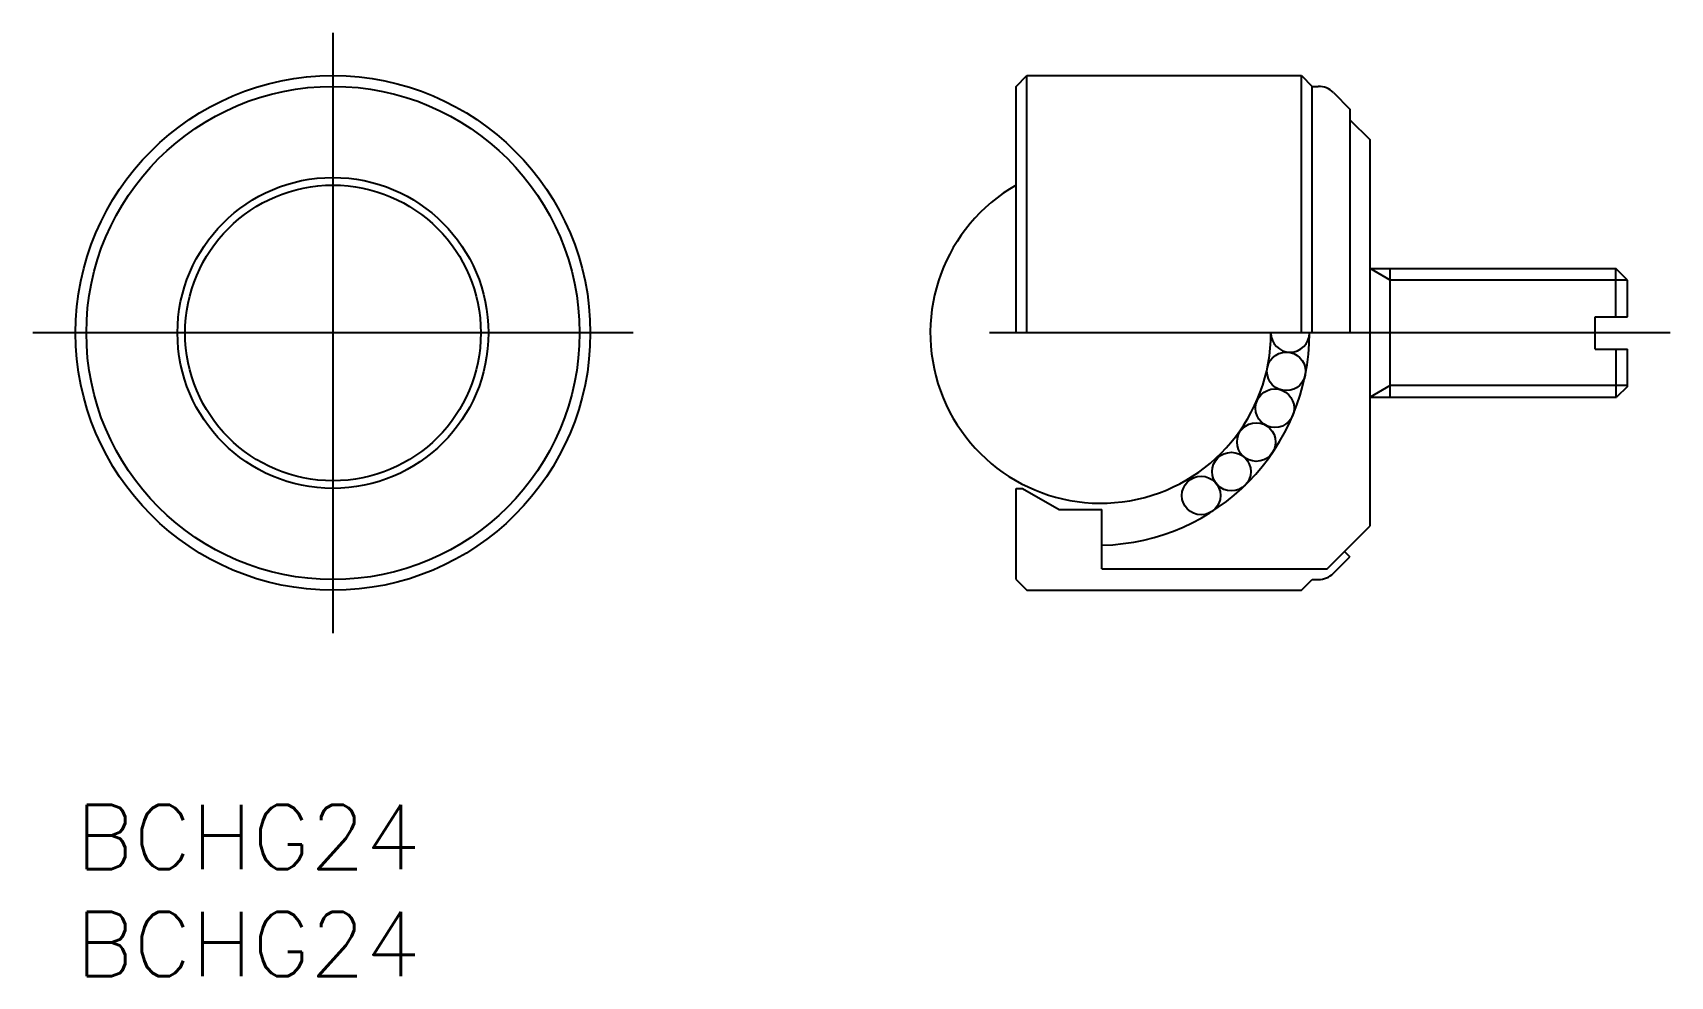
# Model space of a CAD drawing. Extents: x -14 to 62.4, y -30 to 14.
import ezdxf

# ---------------------------------------------------------------- set-up
doc = ezdxf.new("R2010")
doc.units = 0
doc.linetypes.add('CENTER', pattern=[50.8, 31.75, -6.35, 6.35, -6.35])
doc.layers.get('0').update_dxf_attribs({"linetype": 'CONTINUOUS'})
doc.layers.add('CENTER', color=1, linetype='CONTINUOUS')
doc.styles.get("Standard").update_dxf_attribs({"font": 'txt.shx', "height": 3, "bigfont": 'bigfont.shx'})

# ---------------------------------------------------------------- blocks, each defined once
blk = doc.blocks.new('*U2')
at = {"color": 7, "linetype": 'CONTINUOUS'}
blk.add_text('BCHG24', height=3, dxfattribs=at).set_placement((-12, -30))
blk = doc.blocks.new('*U3')
at = {"color": 7, "linetype": 'CONTINUOUS'}
blk.add_text('BCHG24', height=3, dxfattribs=at).set_placement((-12, -25))

msp = doc.modelspace()

# ---------------------------------------------------------------- linework, layer by layer
at = {"color": 7, "linetype": 'CONTINUOUS'}
for p, q in [((31.859, 11.5), (32.359, 12)), ((31.859, 0), (31.859, 11.5)), ((32.359, 12), (45.159, 12)), ((32.359, 0), (32.359, 12)), ((45.159, 0), (45.159, 12)), ((45.159, 12), (45.659, 11.5)), ((45.659, 0), (45.659, 11.5)), ((45.659, 11.5), (45.945, 11.5)), ((46.652, 11.207), (47.42, 10.439)), ((47.42, 10.439), (47.42, 0)), ((47.42, 9.939), (48.359, 9)), ((48.359, -9), (48.359, 9)), ((48.359, 3), (59.817, 3)), ((59.817, 0.75), (59.817, 3)), ((60.359, 2.458), (59.817, 3)), ((60.359, 0.75), (60.359, 2.458)), ((58.859, -0.75), (58.859, 0.75)), ((58.859, 0.75), (60.359, 0.75)), ((58.859, -0.75), (60.359, -0.75)), ((59.817, -0.75), (59.817, -3)), ((60.359, -2.5), (60.359, -0.75)), ((48.359, -3), (59.859, -3)), ((60.359, -2.5), (59.859, -3)), ((31.859, -11.5), (31.859, -7.25)), ((31.859, -7.25), (32.159, -7.25)), ((32.159, -7.25), (33.859, -8.231)), ((33.859, -8.231), (35.859, -8.231)), ((35.859, -11), (35.859, -8.231)), ((46.359, -11), (48.359, -9)), ((46.652, -11.207), (47.42, -10.439)), ((47.17, -10.189), (47.42, -10.439)), ((35.859, -11), (46.359, -11)), ((31.859, -11.5), (32.359, -12)), ((32.359, -12), (45.159, -12)), ((45.159, -12), (45.659, -11.5)), ((45.659, -11.5), (45.945, -11.5))]:
    msp.add_line(p, q, dxfattribs=at)
at = {"color": 3, "linetype": 'CONTINUOUS'}
for p, q in [((49.297, 2.458), (48.359, 3)), ((49.297, -3), (49.297, 3)), ((60.359, 2.458), (49.297, 2.458)), ((49.297, -2.458), (48.359, -3)), ((60.359, -2.458), (49.297, -2.458))]:
    msp.add_line(p, q, dxfattribs=at)
at = {"color": 7, "linetype": 'CONTINUOUS'}
for centre, radius in [((0, 0), 12), ((0, 0), 11.5), ((0, 0), 7.25), ((0, 0), 6.895), ((44.454, -1.791), 0.9), ((43.921, -3.51), 0.9), ((43.057, -5.089), 0.9), ((41.896, -6.465), 0.9), ((40.484, -7.581), 0.9)]:
    msp.add_circle(centre, radius, dxfattribs=at)
for centre, radius, start, end in [((45.945, 10.5), 1, 45, 90), ((35.796, 0), 7.94, 119.72956, 0), ((35.634, 0), 9.9, 271.30229, 0), ((44.634, 0), 0.9, 180, 0), ((45.945, -10.5), 1, 270, 315)]:
    msp.add_arc(centre, radius, start, end, dxfattribs=at)
at = {"layer": 'CENTER', "color": 1, "linetype": 'CENTER'}
for p, q in [((0, 14), (0, -14)), ((14, 0), (-14, 0)), ((62.359, 0), (25.856, 0))]:
    msp.add_line(p, q, dxfattribs=at)

# ---------------------------------------------------------------- block references
at = {"color": 7, "linetype": 'CONTINUOUS'}
for name in ['*U3', '*U2']:
    msp.add_blockref(name, (0, 0), dxfattribs=at)

doc.saveas('drawing.dxf')
